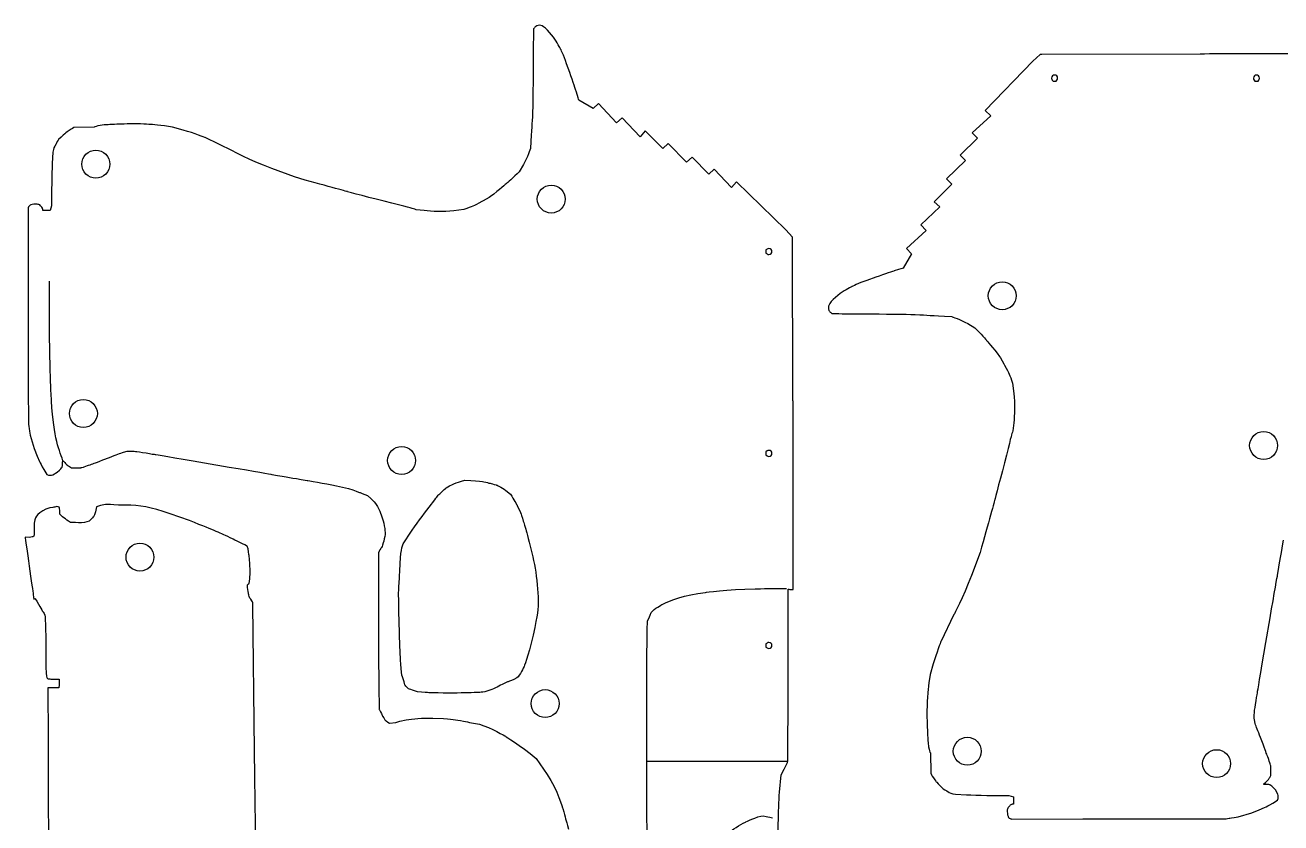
# Model space of a CAD drawing. Extents: x 81 to 204, y 60 to 194.
# Drawn here: x 81.1 to 140.1, y 156.8 to 194.3 of the extents above; entities that cross this region are included whole.
import ezdxf

# ---------------------------------------------------------------- set-up
doc = ezdxf.new("R2010")
doc.units = 0
doc.layers.add('Layer_1', color=7, linetype='CONTINUOUS')

msp = doc.modelspace()

# ---------------------------------------------------------------- linework, layer by layer
at = {"layer": 'Layer_1', "color": 7}
for points in [[(105.219333, 194.308248), (105.144271, 194.293352)], [(105.929769, 193.756137), (105.656039, 194.087567), (105.558143, 194.187651), (105.467766, 194.246995)], [(104.980682, 192.619262), (104.978301, 192.248181)], [(106.698174, 192.091485), (106.552286, 192.510558)], [(128.472943, 192.624813), (126.220606, 190.302723), (126.488597, 190.06608), (125.620838, 189.266102), (125.860273, 189.013134), (125.057352, 188.2171), (125.296726, 187.95724), (124.416465, 187.094756), (124.655897, 186.841788), (123.825127, 186.017813), (124.093116, 185.781172), (123.207235, 184.930563), (123.446609, 184.670703), (122.530007, 183.82779), (122.769442, 183.574825), (122.376168, 182.901712)], [(136.334294, 192.956058), (128.889702, 192.943146), (128.817206, 192.941029), (128.472943, 192.624813)], [(136.775235, 192.970954), (136.540071, 192.96508)], [(143.84116, 192.975129), (139.215685, 192.975187), (137.669296, 192.972806)], [(116.853451, 184.699473), (114.531362, 186.951811), (114.294718, 186.683819), (113.49474, 187.551579), (113.241772, 187.312144), (112.445739, 188.115064), (112.185878, 187.875691), (111.323394, 188.755951), (111.070426, 188.516519), (110.246451, 189.34729), (110.00981, 189.079301), (109.159201, 189.965182), (108.899341, 189.725808), (108.056429, 190.642409), (107.803463, 190.402975), (107.13035, 190.796249)], [(84.34492, 189.522902), (83.385917, 189.505413), (83.317964, 189.470006), (83.255205, 189.435004)], [(84.817037, 189.630918), (84.631091, 189.603301)], [(88.532737, 189.384538), (88.020557, 189.530426)], [(90.847802, 188.41063), (89.562429, 189.033285)], [(82.396833, 188.345289), (82.371406, 187.823671)], [(104.521071, 187.765582), (104.32528, 187.428957)], [(93.760092, 187.185281), (92.688016, 187.589578)], [(81.242416, 185.740164), (81.23723, 185.726485), (81.2326, 185.712806), (81.23723, 182.348222)], [(81.572611, 185.906865), (81.50398, 185.902738)], [(81.781674, 185.86858), (81.738327, 185.887312)], [(82.070059, 185.611397), (81.933195, 185.611397), (81.929756, 185.623435), (81.929756, 185.635051)], [(82.334627, 185.834287), (82.269685, 185.615524)], [(99.851289, 185.602113), (99.484863, 185.643814)], [(101.72418, 185.661488), (101.242352, 185.601054)], [(117.184696, 176.838123), (117.171784, 184.282715), (117.169668, 184.355211), (116.853451, 184.699473)], [(121.080932, 182.469536), (120.661859, 182.323647)], [(119.41628, 181.70113), (119.084849, 181.4274), (118.984765, 181.329505), (118.925422, 181.239128)], [(118.864168, 180.990695), (118.879064, 180.915633)], [(120.553155, 180.752044), (120.924235, 180.749662)], [(125.406835, 180.292433), (125.743459, 180.096642)], [(81.244744, 177.301623), (81.247628, 175.619196)], [(127.510929, 177.495541), (127.571362, 177.013714)], [(117.199592, 176.397182), (117.193718, 176.632346)], [(117.203767, 169.331256), (117.203825, 173.956731), (117.201444, 175.50312)], [(127.570304, 175.622651), (127.528603, 175.256224)], [(81.338142, 175.046987), (81.523681, 174.414217), (81.664511, 174.068026), (81.778541, 173.811935)], [(85.728344, 174.248464), (85.890505, 174.291397)], [(82.849662, 173.612313), (82.854848, 173.666049)], [(82.902467, 173.824368), (82.955109, 173.767896)], [(84.752799, 173.882034), (85.066719, 174.003721)], [(89.52362, 173.751261), (90.692364, 173.550413)], [(81.97297, 173.428684), (82.121317, 173.196792)], [(82.402431, 173.181486), (82.603554, 173.301943), (82.716219, 173.402575), (82.776655, 173.466424)], [(83.466331, 173.509334), (83.562859, 173.509334)], [(95.739924, 172.662638), (96.300094, 172.543414)], [(97.188684, 172.212124), (97.345786, 172.067741)], [(97.660804, 171.700219), (97.76882, 171.472839)], [(98.001529, 170.665463), (98.019865, 170.385587)], [(97.706347, 169.52092), (97.703489, 168.275614)], [(97.929486, 169.982788), (97.897082, 169.877097)], [(125.987135, 169.531453), (125.582839, 168.459378)], [(116.962853, 165.118963), (116.962853, 166.462038), (116.962853, 167.80538)], [(117.163431, 167.79268), (117.203767, 167.789797)], [(124.761786, 166.619163), (124.139132, 165.333791)], [(139.421156, 165.294982), (139.622003, 166.463726)], [(123.787879, 164.304099), (123.64199, 163.791919)], [(97.800141, 162.048785), (97.844166, 161.958271)], [(98.225909, 161.516629), (98.527256, 161.537002), (98.707736, 161.607143), (99.014142, 161.66252)], [(100.254668, 161.747425), (100.756593, 161.737635)], [(138.923953, 161.499706), (138.881019, 161.661867)], [(123.541499, 160.588399), (123.569116, 160.402453)], [(139.290383, 160.524161), (139.168695, 160.838081)], [(123.649515, 160.116282), (123.667004, 159.157278), (123.702411, 159.089325), (123.737412, 159.026566)], [(105.125303, 159.849595), (105.632422, 159.101274)], [(116.561166, 158.264265), (116.631307, 159.083018), (116.781844, 159.354004), (116.942772, 159.665472)], [(139.663083, 159.237693), (139.663083, 159.334221)], [(139.348049, 158.673829), (139.404521, 158.726471)], [(139.560104, 158.621024), (139.506367, 158.626209)], [(139.990931, 158.173793), (139.870474, 158.374916), (139.769842, 158.487581), (139.705993, 158.548017)], [(124.827128, 158.168194), (125.348746, 158.142768)], [(127.33813, 158.105988), (127.556892, 158.041046)], [(127.56102, 157.841421), (127.56102, 157.704557), (127.548981, 157.701118), (127.537366, 157.701118)], [(139.743733, 157.744332), (139.975624, 157.892679)], [(127.265552, 157.343972), (127.269679, 157.275342)], [(127.303837, 157.553036), (127.285104, 157.509689)], [(138.12543, 157.109504), (138.7582, 157.295043), (139.104391, 157.435873), (139.360481, 157.549903)], [(127.432252, 157.013778), (127.445931, 157.008592), (127.45961, 157.003962), (130.824195, 157.008592)], [(135.870794, 157.016106), (137.553221, 157.01899)]]:
    msp.add_lwpolyline(points, dxfattribs=at)
at = {"layer": 'Layer_1', "color": 5}
for points in [[(129.490667, 191.975877)], [(138.980686, 191.975877)], [(85.076086, 187.787597)], [(106.483604, 186.14372)], [(116.204515, 183.681749)], [(127.028697, 182.254966)], [(84.49267, 176.066518)], [(139.314864, 175.219257)], [(116.204515, 174.19173)], [(99.447895, 173.857553)], [(116.204515, 165.164354)], [(106.198255, 162.431941)], [(125.38482, 160.847448)], [(137.105898, 160.264032)]]:
    msp.add_lwpolyline(points, close=True, dxfattribs=at)
for points in [[(101.767823, 172.925821), (102.04655, 172.920619)], [(103.698836, 172.441142), (103.907036, 172.267942)], [(100.088316, 171.663073), (100.351907, 172.012015)], [(98.925807, 170.038454), (99.189681, 170.435377)], [(104.795915, 170.013365), (104.914059, 169.518664)], [(105.167461, 168.014588), (105.212656, 167.442315)], [(98.87589, 163.553126), (98.830694, 163.681343)], [(104.218504, 163.641141), (104.072687, 163.568181)], [(99.408048, 163.023661), (99.30515, 163.063886)], [(102.942885, 163.063904), (102.70199, 162.983557)], [(103.771784, 163.450118), (103.585743, 163.362362), (103.585748, 163.362489)]]:
    msp.add_lwpolyline(points, dxfattribs=at)
at = {"layer": 'Layer_1', "color": 1}
for points in [[(81.933977, 171.49404), (81.788636, 171.393408)], [(82.812449, 171.249297), (82.722756, 171.338168)], [(85.826054, 171.762877), (85.490662, 171.761617)], [(88.828721, 171.032207), (87.909914, 171.348459)], [(81.557293, 171.062113), (81.527487, 170.906654)], [(84.101651, 171.002511), (83.889176, 170.941257)], [(81.286437, 170.243804), (81.09583, 170.250819)], [(81.525163, 170.522589), (81.527487, 170.374376)], [(91.665811, 168.318034), (91.680988, 168.5718)], [(91.56559, 167.798336), (91.557796, 167.891035)], [(81.571504, 167.348369), (81.642876, 167.239127)], [(91.876642, 160.226246), (91.796246, 167.085439), (91.80144, 167.110732), (91.799256, 167.145874)], [(82.044717, 166.509689), (82.064543, 165.506653), (82.062218, 164.601657), (82.075618, 164.13706)], [(82.136325, 163.629388), (82.155193, 163.609976)], [(82.344971, 163.579895), (82.602702, 163.579895)], [(82.688839, 163.579895), (82.688839, 163.511396), (82.688839, 163.306164), (82.685829, 163.169439), (82.596136, 163.170139), (82.508767, 163.170839)], [(82.251173, 163.172869), (82.165034, 163.173569), (82.166127, 163.169999), (82.17556, 160.790257)]]:
    msp.add_lwpolyline(points, dxfattribs=at)
msp.add_lwpolyline([(85.839854, 169.314784)], close=True, dxfattribs=at)
at = {"layer": 'Layer_1', "color": 7}
for points in [[(105.144271, 194.293352), (105.076374, 194.245336), (105.07636, 194.245399), (105.03735, 194.196684)], [(105.467766, 194.246995), (105.377237, 194.305888), (105.29461, 194.323523), (105.219333, 194.308248)], [(104.998382, 194.147596), (104.988222, 194.097291), (104.983063, 193.218533), (104.983063, 193.218541)], [(105.03735, 194.196684), (105.037371, 194.196684), (104.998382, 194.147596), (104.998382, 194.147596)], [(106.261059, 193.213876), (106.261059, 193.213876), (106.105515, 193.52495), (105.929769, 193.756137)], [(104.983063, 193.218541), (104.983063, 193.218541), (104.982005, 192.956122), (104.980682, 192.619262)], [(106.552286, 192.510558), (106.417002, 192.902274), (106.261059, 193.213876), (106.261059, 193.213876)], [(136.540071, 192.96508), (136.487876, 192.964022), (136.441561, 192.962249), (136.334294, 192.956058)], [(137.669296, 192.972806), (137.12812, 192.972277), (137.128057, 192.972277), (136.775235, 192.970954)], [(104.978301, 192.248181), (104.971316, 191.433654), (104.954223, 190.242804), (104.954223, 190.242804)], [(106.999384, 191.225181), (106.999384, 191.225181), (106.843991, 191.671982), (106.698174, 192.091485)], [(107.13035, 190.796249), (107.10749, 190.871232), (107.107411, 190.871113), (106.999384, 191.225181)], [(104.954223, 190.242804), (104.912901, 189.573016), (104.912962, 189.572974), (104.84785, 188.513752)], [(84.631091, 189.603301), (84.445531, 189.575559), (84.385034, 189.540481), (84.34492, 189.522902)], [(85.544977, 189.66606), (85.128163, 189.650846), (85.128129, 189.650793), (84.817037, 189.630918)], [(85.96158, 189.680824), (85.96158, 189.680824), (85.544948, 189.666113), (85.544977, 189.66606)], [(86.998659, 189.653614), (86.998659, 189.653614), (86.484092, 189.690997), (85.96158, 189.680824)], [(88.020557, 189.530426), (87.513358, 189.615805), (86.998659, 189.653614), (86.998659, 189.653614)], [(82.662625, 188.942922), (82.662625, 188.942922), (82.552262, 188.749612), (82.552291, 188.749591)], [(82.986674, 189.241673), (82.986674, 189.241673), (82.838369, 189.118724), (82.662625, 188.942922)], [(83.255205, 189.435004), (83.134769, 189.364789), (82.986674, 189.241673), (82.986674, 189.241673)], [(89.562429, 189.033285), (89.562429, 189.033285), (89.04506, 189.239125), (88.532737, 189.384538)], [(82.552291, 188.749591), (82.441587, 188.556212), (82.441643, 188.556191), (82.396833, 188.345289)], [(92.688016, 187.589578), (91.616318, 187.993888), (90.847802, 188.41063), (90.847802, 188.41063)], [(104.84785, 188.513752), (104.84785, 188.513752), (104.717189, 188.101624), (104.521071, 187.765582)], [(82.371406, 187.823671), (82.34643, 187.302013), (82.341445, 186.469584), (82.334627, 185.834287)], [(96.256049, 186.492211), (96.256049, 186.492211), (95.136293, 186.793473), (93.760092, 187.185281)], [(104.32528, 187.428957), (104.064091, 187.16775), (103.727644, 186.876582), (103.727644, 186.876582)], [(103.727644, 186.876582), (103.727644, 186.876582), (103.391359, 186.585294), (102.979609, 186.263769)], [(98.334714, 185.948852), (97.3757, 186.191123), (96.256049, 186.492211), (96.256049, 186.492211)], [(102.562729, 186.032973), (102.145912, 185.801868), (102.145944, 185.801839), (101.72418, 185.661488)], [(102.979609, 186.263769), (102.979609, 186.263769), (102.5627, 186.032995), (102.562729, 186.032973)], [(81.269353, 185.794039), (81.269353, 185.794039), (81.251785, 185.767038), (81.242416, 185.740164)], [(81.31256, 185.848181), (81.286842, 185.821249), (81.269353, 185.794039), (81.269353, 185.794039)], [(81.366701, 185.868421), (81.366728, 185.868387), (81.31256, 185.848181), (81.31256, 185.848181)], [(81.50398, 185.902738), (81.421311, 185.889112), (81.421303, 185.889112), (81.366701, 185.868421)], [(81.738327, 185.887312), (81.69498, 185.906389), (81.640823, 185.911495), (81.572611, 185.906865)], [(81.845523, 185.799534), (81.813966, 185.835888), (81.814022, 185.835851), (81.781674, 185.86858)], [(81.877104, 185.7633), (81.877104, 185.7633), (81.84546, 185.799534), (81.845523, 185.799534)], [(81.92031, 185.690838), (81.92031, 185.690838), (81.906975, 185.72316), (81.877104, 185.7633)], [(81.929756, 185.635051), (81.933248, 185.658757), (81.92031, 185.690838), (81.92031, 185.690838)], [(82.269685, 185.615524), (82.203417, 185.611476), (82.070059, 185.611397), (82.070059, 185.611397)], [(99.484863, 185.643814), (99.293786, 185.70665), (99.29373, 185.706581), (98.334714, 185.948852)], [(101.242352, 185.601054), (100.760101, 185.541087), (100.217803, 185.560822), (99.851289, 185.602113)], [(121.947236, 182.770746), (121.947236, 182.770746), (121.500434, 182.615353), (121.080932, 182.469536)], [(122.376168, 182.901712), (122.301185, 182.878852), (122.301304, 182.878772), (121.947236, 182.770746)], [(81.23723, 182.348222), (81.23723, 182.348222), (81.242416, 178.983815), (81.244744, 177.301623)], [(119.958541, 182.032421), (119.958541, 182.032421), (119.647467, 181.876877), (119.41628, 181.70113)], [(120.661859, 182.323647), (120.270143, 182.188363), (119.958541, 182.032421), (119.958541, 182.032421)], [(118.925422, 181.239128), (118.866528, 181.148598), (118.848894, 181.065972), (118.864168, 180.990695)], [(118.879064, 180.915633), (118.927081, 180.847735), (118.927017, 180.847722), (118.975733, 180.808712)], [(118.975733, 180.808712), (118.975733, 180.808733), (119.024821, 180.769744), (119.024821, 180.769744)], [(119.024821, 180.769744), (119.075126, 180.759584), (119.953884, 180.754425), (119.953876, 180.754425)], [(119.953876, 180.754425), (119.953876, 180.754425), (120.216295, 180.753366), (120.553155, 180.752044)], [(120.924235, 180.749662), (121.738763, 180.742677), (122.929613, 180.725585), (122.929613, 180.725585)], [(122.929613, 180.725585), (123.5994, 180.684263), (123.599443, 180.684323), (124.658665, 180.619212)], [(124.658665, 180.619212), (124.658665, 180.619212), (125.070793, 180.48855), (125.406835, 180.292433)], [(125.743459, 180.096642), (126.004667, 179.835453), (126.295835, 179.499006), (126.295835, 179.499006)], [(126.295835, 179.499006), (126.295835, 179.499006), (126.587123, 179.162721), (126.908647, 178.750971)], [(126.908647, 178.750971), (126.908647, 178.750971), (127.139422, 178.334061), (127.139443, 178.334091)], [(127.139443, 178.334091), (127.370549, 177.917274), (127.370578, 177.917306), (127.510929, 177.495541)], [(117.193718, 176.632346), (117.19266, 176.68454), (117.190887, 176.730856), (117.184696, 176.838123)], [(127.571362, 177.013714), (127.63133, 176.531463), (127.611595, 175.989165), (127.570304, 175.622651)], [(117.201444, 175.50312), (117.200915, 176.044296), (117.200915, 176.04436), (117.199592, 176.397182)], [(81.247628, 175.619196), (81.247628, 175.619161), (81.270329, 175.476178), (81.270329, 175.476178)], [(81.270329, 175.476178), (81.270329, 175.476178), (81.292925, 175.333123), (81.338142, 175.046987)], [(127.528603, 175.256224), (127.465767, 175.065148), (127.465836, 175.065092), (127.223565, 174.106075)], [(85.066719, 174.003721), (85.380502, 174.125795), (85.566496, 174.205916), (85.728344, 174.248464)], [(85.890505, 174.291397), (86.028419, 174.296583), (86.028419, 174.296504), (86.15398, 174.292456)], [(86.15398, 174.292456), (86.154006, 174.292456), (86.279498, 174.288461), (86.279498, 174.288461)], [(86.279498, 174.288461), (86.392568, 174.275972), (87.203497, 174.141892), (87.203497, 174.141892)], [(81.778541, 173.811935), (81.820676, 173.717212), (81.859353, 173.634903), (81.97297, 173.428684)], [(82.776655, 173.466424), (82.836732, 173.530421), (82.8446, 173.55811), (82.849662, 173.612313)], [(82.854848, 173.666049), (82.857229, 173.746448), (82.857229, 173.746393), (82.860033, 173.792793)], [(82.860033, 173.792793), (82.860063, 173.792764), (82.862415, 173.839555), (82.862415, 173.839555)], [(82.862415, 173.839555), (82.864796, 173.852044), (82.87485, 173.848022), (82.87485, 173.848022)], [(82.87485, 173.848022), (82.87485, 173.848022), (82.884825, 173.844106), (82.902467, 173.824368)], [(82.955109, 173.767896), (83.007816, 173.711317), (83.095936, 173.618589), (83.095936, 173.618589)], [(83.095936, 173.618589), (83.186355, 173.568312), (83.186439, 173.568222), (83.276829, 173.51796)], [(83.833854, 173.543227), (83.833854, 173.543227), (84.072553, 173.631053), (84.072582, 173.631005)], [(84.072582, 173.631005), (84.311101, 173.71867), (84.311059, 173.718651), (84.752799, 173.882034)], [(87.203497, 174.141892), (87.203497, 174.141892), (88.014458, 174.007407), (89.52362, 173.751261)], [(127.223565, 174.106075), (126.981294, 173.147061), (126.680206, 172.027411), (126.680206, 172.027411)], [(82.121317, 173.196792), (82.173911, 173.169114), (82.244509, 173.165214), (82.244509, 173.165214)], [(82.244509, 173.165214), (82.244509, 173.165214), (82.314703, 173.161722), (82.402431, 173.181486)], [(83.276829, 173.51796), (83.276829, 173.51796), (83.369605, 173.510551), (83.466331, 173.509334)], [(83.562859, 173.509334), (83.663091, 173.512827), (83.731036, 173.52177), (83.731036, 173.52177)], [(83.731036, 173.52177), (83.731036, 173.52177), (83.798857, 173.530289), (83.833854, 173.543227)], [(90.692364, 173.550413), (91.860788, 173.349542), (92.689677, 173.203807), (92.689675, 173.203807)], [(92.689675, 173.203807), (93.519257, 173.061865), (93.519292, 173.061844), (94.349271, 172.919962)], [(94.349271, 172.919962), (94.349271, 172.919962), (95.1801, 172.782002), (95.739924, 172.662638)], [(96.300094, 172.543414), (96.588636, 172.443209), (96.810909, 172.360198), (96.810909, 172.360198)], [(96.810909, 172.360198), (96.810909, 172.360198), (97.033165, 172.277588), (97.188684, 172.212124)], [(97.345786, 172.067741), (97.502461, 171.923512), (97.502517, 171.923575), (97.660804, 171.700219)], [(126.680206, 172.027411), (126.680206, 172.027411), (126.378944, 170.907654), (125.987135, 169.531453)], [(97.76882, 171.472839), (97.876802, 171.245583), (97.934492, 171.014422), (98.001529, 170.665463)], [(98.019865, 170.385587), (98.007376, 170.243675), (97.962228, 170.087978), (97.929486, 169.982788)], [(139.96861, 168.461036), (140.110551, 169.290619), (140.110572, 169.290653), (140.252455, 170.120633)], [(97.748871, 169.626201), (97.748871, 169.626201), (97.721259, 169.576316), (97.706347, 169.52092)], [(97.816686, 169.721636), (97.776461, 169.676331), (97.748871, 169.626201), (97.748871, 169.626201)], [(97.846629, 169.771957), (97.846658, 169.771893), (97.816686, 169.721636), (97.816686, 169.721636)], [(97.897082, 169.877097), (97.876789, 169.822135), (97.876683, 169.822148), (97.846629, 169.771957)], [(117.203767, 167.789797), (117.203796, 167.789797), (117.203767, 169.331256), (117.203767, 169.331256)], [(97.703489, 168.275614), (97.701108, 167.030032), (97.711268, 164.594638), (97.711268, 164.594638)], [(125.582839, 168.459378), (125.178529, 167.38768), (124.761786, 166.619163), (124.761786, 166.619163)], [(139.622003, 166.463726), (139.822875, 167.63215), (139.96861, 168.461039), (139.96861, 168.461036)], [(116.962853, 167.80538), (117.002962, 167.802497), (117.002911, 167.802497), (117.042975, 167.800195)], [(117.042975, 167.800195), (117.042975, 167.800195), (117.12331, 167.795009), (117.163431, 167.79268)], [(124.139132, 165.333791), (124.139132, 165.333791), (123.933291, 164.816422), (123.787879, 164.304099)], [(139.030525, 162.974859), (139.030525, 162.974859), (139.16501, 163.78582), (139.421156, 165.294982)], [(116.957668, 161.068954), (116.957668, 161.068954), (116.962853, 162.432405), (116.962853, 165.118963)], [(97.711268, 164.594638), (97.724973, 163.372046), (97.724894, 163.371967), (97.738478, 162.149406)], [(123.64199, 163.791919), (123.556612, 163.28472), (123.518803, 162.770021), (123.518803, 162.770021)], [(138.883956, 162.05086), (138.896445, 162.163929), (139.030525, 162.974859), (139.030525, 162.974859)], [(123.518803, 162.770021), (123.518803, 162.770021), (123.48142, 162.255454), (123.491593, 161.732942)], [(97.738478, 162.149406), (97.738478, 162.149406), (97.756443, 162.139088), (97.800141, 162.048785)], [(97.844166, 161.958271), (97.914359, 161.787906), (98.009879, 161.677152), (98.009879, 161.677152)], [(99.014142, 161.66252), (99.320559, 161.717421), (99.752581, 161.757558), (100.254668, 161.747425)], [(138.881019, 161.661867), (138.875833, 161.799781), (138.875913, 161.799781), (138.879961, 161.925341)], [(138.879961, 161.925341), (138.879961, 161.925368), (138.883956, 162.05086), (138.883956, 162.05086)], [(98.009879, 161.677152), (98.009879, 161.677152), (98.105476, 161.566979), (98.225909, 161.516629)], [(100.756593, 161.737635), (101.329207, 161.677231), (101.329093, 161.677178), (101.891293, 161.566873)], [(101.891293, 161.566873), (101.891322, 161.566873), (102.453924, 161.456145), (102.453924, 161.456145)], [(102.453924, 161.456145), (103.006369, 161.295543), (103.674214, 160.893906), (103.674214, 160.893906)], [(123.491593, 161.732942), (123.491593, 161.732942), (123.506304, 161.31631), (123.506357, 161.316339)], [(123.506357, 161.316339), (123.521571, 160.899525), (123.521623, 160.899491), (123.541499, 160.588399)], [(139.168695, 160.838081), (139.046622, 161.151864), (138.966501, 161.337858), (138.923953, 161.499706)], [(103.674214, 160.893906), (103.674214, 160.893906), (104.342031, 160.492083), (105.125303, 159.849595)], [(116.942772, 159.665472), (116.952535, 159.705556), (116.957668, 161.068954), (116.957668, 161.068954)], [(123.569116, 160.402453), (123.596858, 160.216892), (123.631936, 160.156395), (123.649515, 160.116282)], [(139.541411, 159.843944), (139.453747, 160.082463), (139.453766, 160.082421), (139.290383, 160.524161)], [(139.62919, 159.605215), (139.62919, 159.605215), (139.541364, 159.843915), (139.541411, 159.843944)], [(139.650647, 159.502398), (139.650647, 159.502398), (139.642128, 159.570219), (139.62919, 159.605215)], [(139.663083, 159.334221), (139.65959, 159.434453), (139.650647, 159.502398), (139.650647, 159.502398)], [(105.632422, 159.101274), (106.139684, 158.353112), (106.370887, 157.499513), (106.370887, 157.499513)], [(123.737412, 159.026566), (123.807627, 158.906131), (123.930743, 158.758035), (123.930743, 158.758035)], [(139.404521, 158.726471), (139.4611, 158.779178), (139.553828, 158.867298), (139.553828, 158.867298)], [(139.553828, 158.867298), (139.604104, 158.957716), (139.604194, 158.957801), (139.654457, 159.048191)], [(139.654457, 159.048191), (139.654457, 159.048191), (139.661866, 159.140967), (139.663083, 159.237693)], [(116.490615, 155.392186), (116.500775, 156.080341), (116.490636, 157.445988), (116.561166, 158.264265)], [(123.930743, 158.758035), (123.930743, 158.758035), (124.053693, 158.609731), (124.229495, 158.433987)], [(124.229495, 158.433987), (124.229495, 158.433987), (124.422805, 158.323624), (124.422826, 158.323653)], [(124.422826, 158.323653), (124.616205, 158.212949), (124.616226, 158.213004), (124.827128, 158.168194)], [(139.332862, 158.633776), (139.320373, 158.636158), (139.324395, 158.646212), (139.324395, 158.646212)], [(139.324395, 158.646212), (139.324395, 158.646212), (139.328311, 158.656187), (139.348049, 158.673829)], [(139.379624, 158.631395), (139.379653, 158.631424), (139.332862, 158.633776), (139.332862, 158.633776)], [(139.506367, 158.626209), (139.425968, 158.628591), (139.426024, 158.628591), (139.379624, 158.631395)], [(139.705993, 158.548017), (139.641995, 158.608093), (139.614307, 158.615962), (139.560104, 158.621024)], [(125.348746, 158.142768), (125.870404, 158.117791), (126.702833, 158.112807), (127.33813, 158.105988)], [(127.409117, 157.648465), (127.409117, 157.648465), (127.372883, 157.616821), (127.372883, 157.616885)], [(127.481579, 157.691672), (127.481579, 157.691672), (127.449257, 157.678337), (127.409117, 157.648465)], [(127.537366, 157.701118), (127.513659, 157.70461), (127.481579, 157.691672), (127.481579, 157.691672)], [(127.556892, 158.041046), (127.56094, 157.974779), (127.56102, 157.841421), (127.56102, 157.841421)], [(139.360481, 157.549903), (139.455205, 157.592038), (139.537514, 157.630715), (139.743733, 157.744332)], [(139.975624, 157.892679), (140.003302, 157.945272), (140.007202, 158.015871), (140.007202, 158.015871)], [(140.007202, 158.015871), (140.007202, 158.015871), (140.010695, 158.086065), (139.990931, 158.173793)], [(106.370887, 157.499513), (106.50615, 157.017257), (106.506145, 157.017178), (106.641744, 156.535318)], [(127.285104, 157.509689), (127.266028, 157.466342), (127.260921, 157.412185), (127.265552, 157.343972)], [(127.269679, 157.275342), (127.283305, 157.192673), (127.283305, 157.192665), (127.303996, 157.138063)], [(127.372883, 157.616885), (127.336529, 157.585328), (127.336566, 157.585384), (127.303837, 157.553036)], [(127.303996, 157.138063), (127.30403, 157.13809), (127.324236, 157.083921), (127.324236, 157.083921)], [(127.324236, 157.083921), (127.351168, 157.058204), (127.378378, 157.040715), (127.378378, 157.040715)], [(127.378378, 157.040715), (127.378378, 157.040715), (127.405379, 157.023147), (127.432252, 157.013778)], [(137.553221, 157.01899), (137.553255, 157.01899), (137.696239, 157.041691), (137.696239, 157.041691)], [(137.696239, 157.041691), (137.696239, 157.041691), (137.839294, 157.064287), (138.12543, 157.109504)], [(130.824195, 157.008592), (130.824195, 157.008592), (134.188602, 157.013778), (135.870794, 157.016106)]]:
    msp.add_open_spline(points, degree=3, dxfattribs=at)
at = {"layer": 'Layer_1', "color": 5}
for points in [[(129.490667, 191.975877), (129.416603, 191.975877), (129.349099, 191.908372), (129.349099, 191.834337)], [(129.632548, 191.834337), (129.632548, 191.908401), (129.564789, 191.975848), (129.490667, 191.975877)], [(138.980686, 191.975877), (138.906651, 191.975877), (138.839118, 191.908372), (138.839118, 191.834337)], [(139.122567, 191.834337), (139.122567, 191.908401), (139.05512, 191.975848), (138.980686, 191.975877)], [(129.349099, 191.834337), (129.349099, 191.834337), (129.349099, 191.760296), (129.416574, 191.692797)], [(129.416574, 191.692797), (129.490638, 191.692797), (129.490638, 191.692797), (129.564818, 191.692826)], [(129.564818, 191.692826), (129.632548, 191.760273), (129.632548, 191.834337), (129.632548, 191.834337)], [(138.839118, 191.834337), (138.839118, 191.834337), (138.839118, 191.760296), (138.906593, 191.692797)], [(138.906593, 191.692797), (138.980657, 191.692797), (138.980657, 191.692797), (139.055149, 191.692826)], [(139.055149, 191.692826), (139.122567, 191.760273), (139.122567, 191.834337), (139.122567, 191.834337)], [(83.76487, 187.787597), (83.764877, 188.149673), (84.058398, 188.443195), (84.420474, 188.443202)], [(84.420474, 188.443202), (84.782558, 188.443202), (85.076079, 188.14968), (85.076086, 187.787597)], [(84.420474, 187.131985), (84.058391, 187.131992), (83.76487, 187.425514), (83.76487, 187.787597)], [(85.076086, 187.787597), (85.076086, 187.425514), (84.782558, 187.131985), (84.420474, 187.131985)], [(105.17239, 186.14372), (105.172394, 186.505804), (105.465916, 186.799325), (105.827997, 186.799332)], [(105.827997, 186.799332), (106.190079, 186.799325), (106.483601, 186.505804), (106.483604, 186.14372)], [(105.827997, 185.488115), (105.465919, 185.488122), (105.172397, 185.781644), (105.17239, 186.14372)], [(106.483604, 186.14372), (106.483597, 185.781644), (106.190076, 185.488122), (105.827997, 185.488115)], [(116.062975, 183.823318), (116.062975, 183.823318), (115.988934, 183.823318), (115.921436, 183.755842)], [(115.921436, 183.755842), (115.921436, 183.681778), (115.921436, 183.681778), (115.921465, 183.607599)], [(115.921465, 183.607599), (115.988911, 183.539869), (116.062975, 183.539869), (116.062975, 183.539869)], [(116.204515, 183.681749), (116.204515, 183.755813), (116.13701, 183.823318), (116.062975, 183.823318)], [(116.062975, 183.539869), (116.137039, 183.539869), (116.204486, 183.607627), (116.204515, 183.681749)], [(126.373085, 181.599359), (126.373092, 181.961441), (126.666613, 182.254962), (127.028697, 182.254966)], [(127.028697, 182.254966), (127.390773, 182.254959), (127.684294, 181.961438), (127.684301, 181.599359)], [(127.028697, 180.943752), (126.666613, 180.943755), (126.373092, 181.237278), (126.373085, 181.599359)], [(127.684301, 181.599359), (127.684294, 181.237281), (127.390773, 180.943759), (127.028697, 180.943752)], [(83.181454, 176.066518), (83.181461, 176.428595), (83.474982, 176.722116), (83.837058, 176.722123)], [(83.837058, 176.722123), (84.199142, 176.722123), (84.492663, 176.428602), (84.49267, 176.066518)], [(83.837058, 175.410907), (83.474975, 175.410914), (83.181454, 175.704435), (83.181454, 176.066518)], [(84.49267, 176.066518), (84.49267, 175.704435), (84.199142, 175.410907), (83.837058, 175.410907)], [(138.65926, 174.563649), (138.659267, 174.925728), (138.952788, 175.21925), (139.314864, 175.219257)], [(139.314864, 175.219257), (139.676941, 175.21925), (139.970462, 174.925728), (139.970469, 174.563649)], [(98.136681, 173.857553), (98.136688, 174.219629), (98.430209, 174.51315), (98.792288, 174.513157)], [(98.792288, 174.513157), (99.154366, 174.51315), (99.447888, 174.219629), (99.447895, 173.857553)], [(116.062975, 174.333299), (116.062975, 174.333299), (115.988934, 174.333299), (115.921436, 174.265823)], [(115.921436, 174.265823), (115.921436, 174.191759), (115.921436, 174.191759), (115.921465, 174.117268)], [(116.204515, 174.19173), (116.204515, 174.265766), (116.13701, 174.333299), (116.062975, 174.333299)], [(116.062975, 174.04985), (116.137039, 174.04985), (116.204486, 174.117296), (116.204515, 174.19173)], [(139.314864, 173.908043), (138.952788, 173.90805), (138.659267, 174.201571), (138.65926, 174.563649)], [(139.970469, 174.563649), (139.970462, 174.201571), (139.676941, 173.90805), (139.314864, 173.908043)], [(98.792288, 173.201948), (98.430209, 173.201955), (98.136688, 173.495476), (98.136681, 173.857553)], [(99.447895, 173.857553), (99.447888, 173.495476), (99.154366, 173.201955), (98.792288, 173.201948)], [(115.921465, 174.117268), (115.988911, 174.04985), (116.062975, 174.04985), (116.062975, 174.04985)], [(100.351907, 172.012015), (100.507791, 172.227989), (100.507791, 172.227989), (100.696127, 172.400992)], [(100.696127, 172.400992), (100.696127, 172.401049), (100.884434, 172.574613), (100.884434, 172.574613)], [(100.884434, 172.574613), (101.10513, 172.705091), (101.326172, 172.792881), (101.326172, 172.792881)], [(101.326172, 172.792881), (101.326172, 172.792881), (101.54718, 172.880614), (101.767823, 172.925821)], [(102.04655, 172.920619), (102.325329, 172.915996), (102.661771, 172.86064), (102.661771, 172.86064)], [(102.661771, 172.86064), (102.952999, 172.785333), (102.952999, 172.785391), (103.244227, 172.709738)], [(103.244227, 172.709738), (103.244227, 172.709738), (103.490248, 172.614625), (103.698836, 172.441142)], [(103.907036, 172.267942), (104.077797, 172.016974), (104.206043, 171.783431), (104.206043, 171.783431)], [(99.189681, 170.435377), (99.453295, 170.831879), (99.824847, 171.314159), (100.088316, 171.663073)], [(104.206043, 171.783431), (104.206043, 171.783431), (104.333891, 171.549882), (104.419329, 171.333908)], [(104.419329, 171.333908), (104.419329, 171.333908), (104.534757, 170.949826), (104.534699, 170.949855)], [(104.534699, 170.949855), (104.650468, 170.565918), (104.650468, 170.565918), (104.795915, 170.013365)], [(98.709805, 168.657561), (98.770206, 169.727361), (98.770206, 169.727361), (98.925807, 170.038454)], [(104.914059, 169.518664), (105.032146, 169.023877), (105.122254, 168.587288), (105.167461, 168.014588)], [(98.649739, 167.588241), (98.649739, 167.588241), (98.709834, 168.657503), (98.709805, 168.657561)], [(98.730062, 164.783538), (98.730062, 164.783538), (98.684866, 165.76012), (98.649739, 167.588241)], [(105.212656, 167.442315), (105.212656, 166.734299), (105.212656, 166.734299), (104.971738, 165.652206)], [(104.971738, 165.652206), (104.730826, 164.570113), (104.542461, 164.155729), (104.542461, 164.155729)], [(116.062975, 165.306321), (116.062975, 165.306321), (115.988934, 165.306321), (115.921436, 165.238562)], [(116.204515, 165.164354), (116.204515, 165.238533), (116.13701, 165.306321), (116.062975, 165.306321)], [(98.830694, 163.681343), (98.775269, 163.806955), (98.730062, 164.783538), (98.730062, 164.783538)], [(115.921436, 165.238562), (115.921436, 165.164411), (115.921436, 165.164411), (115.921465, 165.090318)], [(115.921465, 165.090318), (115.988911, 165.022872), (116.062975, 165.022872), (116.062975, 165.022872)], [(116.062975, 165.022872), (116.137039, 165.022872), (116.204486, 165.090347), (116.204515, 165.164354)], [(104.542461, 164.155729), (104.542461, 164.155729), (104.354189, 163.741352), (104.218504, 163.641141)], [(98.956236, 163.294627), (98.956236, 163.294627), (98.92075, 163.42522), (98.87589, 163.553126)], [(104.072687, 163.568181), (103.92727, 163.495331), (103.771784, 163.450118), (103.771784, 163.450118)], [(99.096533, 163.134049), (99.026399, 163.214251), (99.026399, 163.21428), (98.956236, 163.294627)], [(99.30515, 163.063886), (99.202142, 163.103996), (99.096533, 163.134049), (99.096533, 163.134049)], [(99.985412, 162.948013), (99.985412, 162.948013), (99.508252, 162.973385), (99.408048, 163.023661)], [(101.315977, 162.923104), (100.46263, 162.923104), (99.985412, 162.948013), (99.985412, 162.948013)], [(101.87583, 162.938362), (101.875772, 162.938362), (101.315977, 162.923104), (101.315977, 162.923104)], [(102.70199, 162.983557), (102.436105, 162.953099), (102.436105, 162.953099), (101.87583, 162.938362)], [(103.585748, 163.362489), (103.400244, 163.274786), (103.184236, 163.14414), (102.942885, 163.063904)], [(104.88704, 162.431941), (104.887047, 162.794018), (105.180569, 163.087539), (105.542648, 163.087546)], [(105.542648, 163.087546), (105.904726, 163.087539), (106.198248, 162.794018), (106.198255, 162.431941)], [(105.542648, 161.776337), (105.180569, 161.776344), (104.887047, 162.069865), (104.88704, 162.431941)], [(106.198255, 162.431941), (106.198248, 162.069865), (105.904726, 161.776344), (105.542648, 161.776337)], [(124.729215, 160.191836), (124.729215, 160.55392), (125.022736, 160.847441), (125.38482, 160.847448)], [(125.38482, 160.847448), (125.746903, 160.847448), (126.040431, 160.55392), (126.040431, 160.191836)], [(125.38482, 159.536232), (125.022743, 159.536239), (124.729222, 159.82976), (124.729215, 160.191836)], [(126.040431, 160.191836), (126.040424, 159.829753), (125.746903, 159.536232), (125.38482, 159.536232)], [(136.450294, 159.60842), (136.450294, 159.970503), (136.743815, 160.264025), (137.105898, 160.264032)], [(137.105898, 160.264032), (137.467982, 160.264032), (137.76151, 159.970503), (137.76151, 159.60842)], [(137.105898, 158.952815), (136.743822, 158.952822), (136.450301, 159.246344), (136.450294, 159.60842)], [(137.76151, 159.60842), (137.761503, 159.246337), (137.467982, 158.952815), (137.105898, 158.952815)]]:
    msp.add_open_spline(points, degree=3, dxfattribs=at)
at = {"layer": 'Layer_1', "color": 1}
for points in [[(82.31548, 177.011963), (82.31548, 177.011963), (82.214709, 178.973249), (82.242236, 182.294378)], [(82.874344, 173.847822), (82.645298, 174.449235), (82.416257, 175.050678), (82.31548, 177.011963)], [(85.490662, 171.761617), (84.830656, 171.803634), (84.830725, 171.803669), (84.540681, 171.708162)], [(81.788636, 171.393408), (81.642825, 171.293197), (81.587751, 171.217635), (81.557293, 171.062113)], [(82.391329, 171.654826), (82.170267, 171.61969), (82.170208, 171.619592), (81.933977, 171.49404)], [(82.486081, 171.66987), (82.486081, 171.66987), (82.391329, 171.654714), (82.391329, 171.654826)], [(82.701564, 171.655106), (82.701564, 171.655106), (82.638094, 171.718586), (82.486081, 171.66987)], [(82.722756, 171.338168), (82.739863, 171.61689), (82.701564, 171.655106), (82.701564, 171.655106)], [(83.242046, 170.938107), (83.242046, 170.938107), (82.90677, 171.155282), (82.812449, 171.249297)], [(84.309749, 171.216626), (84.309749, 171.216626), (84.247062, 171.155226), (84.101651, 171.002511)], [(84.44675, 171.677395), (84.408137, 171.311706), (84.309749, 171.216626), (84.309749, 171.216626)], [(84.540681, 171.708162), (84.540681, 171.708211), (84.44675, 171.677395), (84.44675, 171.677395)], [(87.909914, 171.348459), (86.990987, 171.665039), (86.483771, 171.765362), (85.826054, 171.762877)], [(81.527487, 170.906654), (81.522285, 170.670313), (81.522271, 170.670299), (81.525163, 170.522589)], [(83.417878, 170.944408), (83.321574, 170.940907), (83.321572, 170.940837), (83.242046, 170.938107)], [(83.889176, 170.941257), (83.743758, 170.899535), (83.417878, 170.944408), (83.417878, 170.944408)], [(90.849822, 170.168774), (90.159347, 170.500097), (90.159308, 170.500048), (88.828721, 171.032207)], [(81.09583, 170.250819), (81.107909, 170.174374), (81.470873, 167.599264), (81.470873, 167.599264)], [(81.477171, 170.28127), (81.477171, 170.28127), (81.417088, 170.248774), (81.286437, 170.243804)], [(81.527487, 170.374376), (81.537578, 170.314005), (81.477171, 170.28127), (81.477171, 170.28127)], [(91.540295, 169.836939), (91.540295, 169.836939), (90.849794, 170.168746), (90.849822, 170.168774)], [(85.839854, 169.314784), (85.83982, 169.488684), (85.908878, 169.655474), (86.031832, 169.778454)], [(86.031832, 169.778454), (86.154785, 169.901433), (86.321561, 169.970525), (86.495462, 169.970528)], [(86.495462, 169.970528), (86.669362, 169.970525), (86.836138, 169.901433), (86.959091, 169.778453)], [(86.959091, 169.778453), (87.082045, 169.655474), (87.151102, 169.488684), (87.151068, 169.314784)], [(91.625613, 169.390115), (91.625613, 169.390115), (91.590576, 169.706318), (91.540295, 169.836939)], [(86.495462, 168.659172), (86.13338, 168.659178), (85.839858, 168.952702), (85.839854, 169.314784)], [(87.151068, 169.314784), (87.151065, 168.952703), (86.857543, 168.659178), (86.495462, 168.659172)], [(91.680988, 168.5718), (91.660759, 169.073941), (91.625613, 169.390115), (91.625613, 169.390115)], [(91.600592, 168.059487), (91.600592, 168.059487), (91.650957, 168.064597), (91.665811, 168.318034)], [(91.550276, 168.019423), (91.575186, 168.039283), (91.57522, 168.039255), (91.600592, 168.059487)], [(91.557796, 167.891035), (91.550282, 167.984253), (91.550276, 168.019423), (91.550276, 168.019423)], [(91.605787, 167.552361), (91.605787, 167.552361), (91.57686, 167.641939), (91.56559, 167.798336)], [(111.043579, 167.090985), (111.430348, 167.293718), (112.07906, 167.524545), (113.07712, 167.658647)], [(113.07712, 167.658647), (113.07712, 167.658647), (114.075173, 167.792777), (115.422545, 167.830176)], [(115.422545, 167.830176), (116.155031, 167.836764), (116.155031, 167.836764), (116.887517, 167.843353)], [(81.470873, 167.599264), (81.486073, 167.467544), (81.486105, 167.467572), (81.501362, 167.335789)], [(81.501362, 167.335789), (81.501362, 167.335789), (81.567458, 167.400963), (81.571504, 167.348369)], [(81.642876, 167.239127), (81.861566, 166.858723), (81.941761, 166.733101), (81.941761, 166.733101)], [(91.711477, 167.332093), (91.624959, 167.382993), (91.605787, 167.552361), (91.605787, 167.552361)], [(91.799256, 167.145874), (91.796456, 167.180897), (91.786327, 167.226148), (91.711477, 167.332093)], [(110.5321, 166.713608), (110.656839, 166.888247), (111.043579, 167.090985), (111.043579, 167.090985)], [(81.941761, 166.733101), (81.941761, 166.733101), (82.022119, 166.607548), (82.044717, 166.509689)], [(110.357433, 166.31439), (110.444766, 166.513985), (110.444766, 166.513985), (110.5321, 166.713608)], [(110.319982, 160.276123), (110.319982, 160.276123), (110.307556, 166.089817), (110.357433, 166.31439)], [(82.075618, 164.13706), (82.088905, 163.672777), (82.117657, 163.648856), (82.136325, 163.629388)], [(82.155193, 163.609976), (82.164076, 163.594701), (82.164064, 163.594666), (82.254594, 163.587281)], [(82.254594, 163.587281), (82.254594, 163.587337), (82.344971, 163.579895), (82.344971, 163.579895)], [(82.602702, 163.579895), (82.602702, 163.579895), (82.688839, 163.579867), (82.688839, 163.579895)], [(82.508767, 163.170839), (82.336925, 163.172099), (82.251173, 163.172869), (82.251173, 163.172869)], [(82.17556, 160.790257), (82.183768, 158.414394), (82.198864, 153.666679), (82.207418, 151.277598)], [(92.024717, 149.919339), (92.024717, 149.919339), (91.961999, 153.391919), (91.876642, 160.226246)], [(110.482119, 131.656828), (110.407287, 143.059643), (110.332454, 154.462452), (110.319982, 160.276123)], [(116.951941, 159.70515), (114.74175, 159.706306), (112.531531, 159.706884), (110.32134, 159.70804)], [(114.959776, 156.859869), (114.959776, 156.859869), (115.497302, 157.132366), (115.796737, 157.157322)], [(115.796737, 157.157322), (116.014098, 157.107445), (116.014098, 157.107445), (116.231465, 157.057533)], [(113.24117, 155.443525), (113.646636, 156.067317), (114.422272, 156.587366), (114.959776, 156.859869)]]:
    msp.add_open_spline(points, degree=3, dxfattribs=at)

doc.saveas('drawing.dxf')
